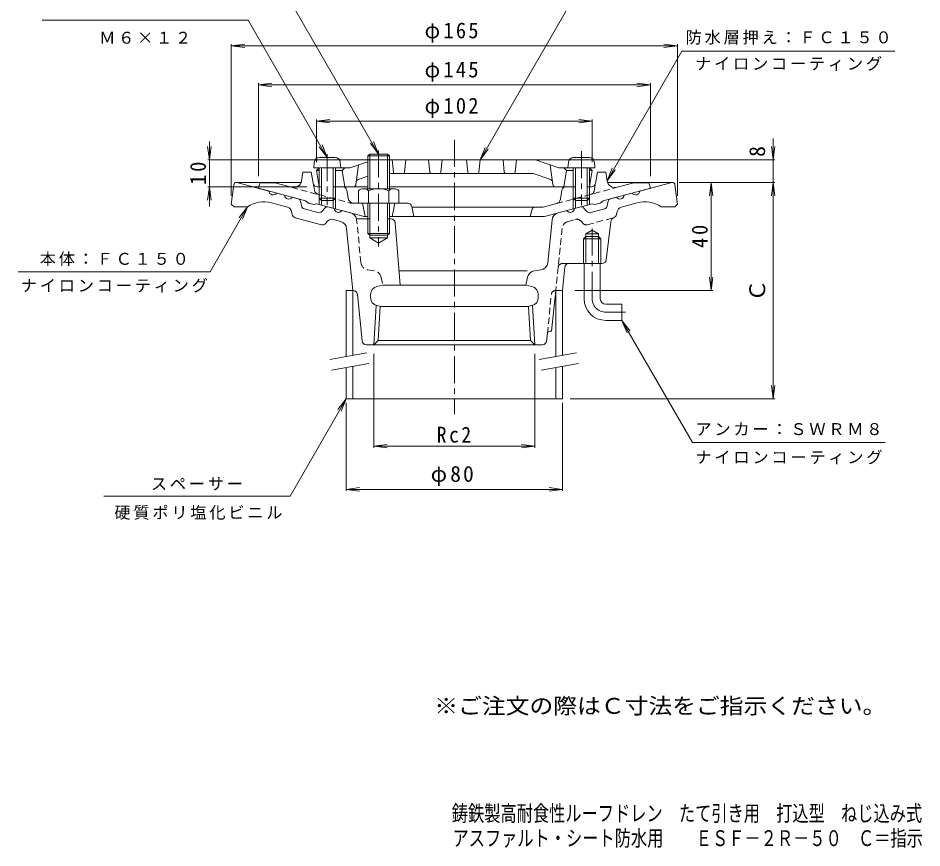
# Model space of a CAD drawing. Units: millimetres, scale not verified. Extents: x -186 to 148, y -231 to 258.
# Drawn here: x -186 to 148.3, y -230.5 to 76.3 of the extents above; entities that cross this region are included whole.
import ezdxf
from ezdxf.enums import TextEntityAlignment as Align

# ---------------------------------------------------------------- set-up
doc = ezdxf.new("R2010")
doc.units = ezdxf.units.MM
doc.header["$LTSCALE"] = 2
doc.linetypes.add('CHAIN1', pattern=[8, 5, -1, 1, -1])
doc.linetypes.add('DASHED1', pattern=[1.8, 1.2, -0.6])
for name, color, linetype, lineweight in [('0-0', 3, 'Continuous', 9), ('0-1', 2, 'Continuous', 9), ('0-2', 6, 'Continuous', 5), ('0-3', 4, 'Continuous', 9), ('0-4', 7, 'Continuous', 9), ('0-5', 7, 'Continuous', 9), ('0-A', 4, 'Continuous', 9)]:
    doc.layers.add(name, color=color, linetype=linetype, lineweight=lineweight)
doc.layers.add('F-4', color=2, linetype='Continuous')
doc.layers.add('F-5', color=2, linetype='Continuous')
doc.styles.add('ＭＳ ゴシック', font='')
doc.styles.get('ＭＳ ゴシック').set_extended_font_data('MS Gothic')

msp = doc.modelspace()

# ---------------------------------------------------------------- linework, layer by layer
at = {"layer": '0-0', "linetype": 'CHAIN1'}
for p, q in [((-24.656, 31.315), (-24.656, -70.179)), ((26.344, -27.491), (26.344, -1.491)), ((31.344, -32.491), (38.707, -32.491))]:
    msp.add_line(p, q, dxfattribs=at)
at = {"layer": '0-0'}
for p, q in [((-106.265, 14.633), (-107.156, 7.509)), ((-105.273, 15.509), (-81.244, 15.509)), ((-105.156, 15.509), (-93.3, 12.332)), ((55.961, 15.509), (32.101, 15.509)), ((55.844, 15.509), (43.989, 12.332)), ((56.954, 14.633), (57.844, 7.509)), ((-90.403, 11.556), (-87.505, 10.779)), ((41.091, 11.556), (38.193, 10.779)), ((-106.156, 6.509), (-107.156, 7.509)), ((-86.326, 6.322), (-92.297, 7.922)), ((-82.306, 9.386), (-84.607, 10.003)), ((-81.585, 8.621), (-81.223, 6.849)), ((32.273, 8.621), (31.911, 6.849)), ((32.994, 9.386), (35.295, 10.003)), ((37.014, 6.322), (42.985, 7.922)), ((56.844, 6.509), (57.844, 7.509)), ((-106.156, 6.509), (-101.156, 6.509)), ((-84.646, 3.625), (-84.884, 4.792)), ((-80.141, 5.7), (-75.171, 4.369)), ((-72.46, 6.176), (-73.66, 4.822)), ((-71.453, 6.478), (-69.152, 5.862)), ((-63.003, 4.214), (-66.254, 5.085)), ((13.692, 4.214), (16.942, 5.085)), ((22.141, 6.478), (19.84, 5.862)), ((23.148, 6.176), (24.348, 4.822)), ((30.829, 5.7), (25.859, 4.369)), ((35.334, 3.625), (35.573, 4.792)), ((56.844, 6.509), (51.844, 6.509)), ((-73.818, -0.135), (-83.565, 2.476)), ((-72.308, 0.319), (-71.517, 1.21)), ((-66.706, 1.065), (-69.503, 1.815)), ((-55.979, 2.009), (-60.861, 2.009)), ((-48.038, 2.009), (-49.332, 2.009)), ((-46.543, 0.631), (-44.656, -22.491)), ((9.891, -14.164), (11.483, 1.618)), ((31.502, -13.169), (33.187, 0.917)), ((-64.498, -1.531), (-62.181, -24.491)), ((23.984, -3.491), (26.344, -2.129)), ((-55.979, -4.991), (-55.979, -3.991)), ((-55.979, -4.991), (-52.656, -6.91)), ((-49.332, -4.991), (-49.332, -3.991)), ((23.169, -5.291), (23.984, -4.491)), ((23.169, -5.291), (29.519, -5.291)), ((23.169, -14.491), (23.169, -5.291)), ((23.984, -14.491), (23.984, -3.491)), ((23.984, -4.491), (28.704, -4.491)), ((28.704, -14.491), (28.704, -3.491)), ((28.704, -4.491), (29.519, -5.291)), ((29.519, -14.491), (29.519, -5.291)), ((16.217, -15.841), (15.344, -24.491)), ((17.709, -14.491), (30.013, -14.491)), ((23.344, -27.491), (23.344, -14.491)), ((29.344, -27.491), (29.344, -14.491)), ((2.289, -17.152), (-45.092, -17.152)), ((2.43, -19.564), (1.844, -22.491)), ((4.936, -17.184), (7.342, -16.831)), ((-53.307, -22.969), (-51.156, -22.491)), ((-51.156, -22.491), (1.844, -22.491)), ((3.995, -22.969), (1.844, -22.491)), ((-58.792, -43.142), (-60.538, -25.841)), ((-55.656, -27.085), (-55.656, -25.898)), ((6.344, -27.085), (6.344, -25.898)), ((12.844, -24.491), (11.331, -39.491)), ((-53.307, -30.013), (-52.722, -30.143)), ((3.995, -30.013), (3.41, -30.143)), ((31.344, -29.491), (37.344, -29.491)), ((37.344, -29.491), (37.344, -35.491)), ((2.791, -30.395), (-52.103, -30.395)), ((2.791, -30.395), (3.574, -42.913)), ((31.344, -35.491), (37.344, -35.491)), ((10.753, -39.491), (11.331, -39.491)), ((9.758, -40.391), (9.48, -43.142)), ((-57.3, -44.491), (7.988, -44.491))]:
    msp.add_line(p, q, dxfattribs=at)
at = {"layer": '0-0', "linetype": 'DASHED1'}
for p, q in [((-59.203, -14.164), (-60.795, 1.618)), ((17.394, 1.065), (20.192, 1.815)), ((22.996, 0.319), (22.205, 1.21)), ((24.506, -0.135), (34.253, 2.476)), ((15.186, -1.531), (12.869, -24.491)), ((15.235, -14.491), (17.709, -14.491)), ((-54.247, -17.184), (-56.654, -16.831)), ((-51.741, -19.564), (-51.156, -22.491)), ((9.758, -40.391), (11.226, -25.841)), ((12.718, -24.491), (12.844, -24.491))]:
    msp.add_line(p, q, dxfattribs=at)
at = {"layer": '0-0'}
for points in [[(23.984, -3.491), (28.704, -3.491), (26.344, -2.129)], [(-55.979, -4.991), (-49.332, -4.991), (-52.656, -6.91)], [(-53.554, -29.947), (-54.463, -44.491), (-52.885, -42.913)], [(4.242, -29.947), (5.151, -44.491), (3.574, -42.913)], [(-52.103, -30.395), (-52.885, -42.913), (3.574, -42.913)]]:
    msp.add_lwpolyline(points, dxfattribs=at)
for centre, radius, start, end in [((-105.273, 14.509), 1, 90, 172.87573), ((55.961, 14.509), 1, 7.12427, 90), ((-91.69, 12.548), 1.625, 187.62059, 322.3797), ((-85.894, 10.995), 1.625, 187.62059, 322.37891), ((36.582, 10.995), 1.625, 217.62109, 352.37959), ((42.378, 12.548), 1.625, 217.6203, 352.37941), ((-95.144, -2.703), 11, 74.99973, 123.12943), ((-82.565, 8.42), 1, 11.56642, 75.00078), ((-79.753, 7.149), 1.5, 191.5649, 254.99991), ((30.441, 7.149), 1.5, 285.00009, 348.4351), ((33.253, 8.42), 1, 104.99922, 168.43358), ((45.832, -2.703), 11, 56.87057, 105.00027), ((-86.844, 4.391), 2, 11.56496, 74.99948), ((-83.176, 3.925), 1.5, 191.5649, 254.99991), ((-74.782, 5.817), 1.5, 254.99991, 318.43558), ((-71.712, 5.512), 1, 75.00023, 138.43498), ((-67.541, 6.077), 1.625, 187.62059, 322.37891), ((-63.78, 1.316), 3, 13.34698, 74.99991), ((14.468, 1.316), 3, 105.00009, 174.23933), ((18.23, 6.077), 1.625, 217.62109, 352.37941), ((22.4, 5.512), 1, 41.56502, 104.99977), ((25.471, 5.817), 1.5, 221.56442, 285.00009), ((33.864, 3.925), 1.5, 285.00009, 348.4351), ((37.532, 4.391), 2, 105.00052, 168.43504), ((-73.43, 1.314), 1.5, 255.00128, 318.43451), ((-70.021, -0.117), 2, 75.0005, 138.43356), ((-67.482, -1.833), 3, 5.76067, 74.99991), ((-48.038, 0.509), 1.5, 4.66663, 90), ((35.172, 0.679), 2, 111.94753, 173.18095), ((30.013, -12.991), 1.5, 270, 353.18079), ((6.906, -13.863), 3, 278.35155, 354.23933), ((17.709, -15.991), 1.5, 90, 174.23933), ((5.371, -20.152), 3, 98.35091, 168.68979), ((-52.656, -25.898), 3, 102.52881, 180), ((3.344, -25.898), 3, 0, 77.47119), ((-62.03, -25.991), 1.5, 5.76138, 90), ((-52.656, -27.085), 3, 180, 257.47119), ((3.344, -27.085), 3, 282.52881, 0), ((31.344, -27.491), 8, 180, 270), ((31.344, -27.491), 2, 180, 270), ((-53.156, -32.095), 2, 58.23012, 77.47154), ((3.844, -32.095), 2, 102.52846, 121.76988), ((10.753, -40.491), 1, 90, 174.23982), ((-57.3, -42.991), 1.5, 185.76138, 270), ((7.988, -42.991), 1.5, 270, 354.23862)]:
    msp.add_arc(centre, radius, start, end, dxfattribs=at)
at = {"layer": '0-0', "linetype": 'DASHED1'}
for centre, radius, start, end in [((-63.78, 1.316), 3, 5.76067, 13.34698), ((18.171, -1.833), 3, 105.00009, 174.23933), ((20.709, -0.117), 2, 41.56644, 104.9995), ((24.118, 1.314), 1.5, 221.56549, 284.99872), ((-56.218, -13.863), 3, 185.76067, 261.64845), ((15.235, -15.991), 1.5, 90, 174.23862), ((-54.683, -20.152), 3, 11.31021, 81.64909), ((12.718, -25.991), 1.5, 90, 174.23862)]:
    msp.add_arc(centre, radius, start, end, dxfattribs=at)
at = {"layer": '0-0', "linetype": 'CHAIN1'}
msp.add_arc((31.344, -27.491), 5, 180, 270, dxfattribs=at)
at = {"layer": '0-1', "color": 4, "linetype": 'CHAIN1'}
msp.add_line((-52.656, 27.334), (-52.656, -8.217), dxfattribs=at)
at = {"layer": '0-1', "color": 4}
for p, q in [((-55.98, 26.009), (-56.656, 25.333)), ((-56.656, 25.333), (-48.656, 25.333)), ((-56.656, 25.333), (-56.656, 13.165)), ((-55.98, 26.009), (-49.332, 26.009)), ((-55.98, 26.009), (-55.98, 13.165)), ((-48.656, 25.333), (-49.332, 26.009)), ((-49.332, 26.009), (-49.332, 13.165)), ((-48.656, 25.333), (-48.656, 13.165)), ((-60.156, 12.444), (-60.156, 7.865)), ((-58.28, 13.165), (-47.032, 13.165)), ((-56.403, 12.444), (-56.403, 7.865)), ((-48.909, 12.444), (-48.909, 7.865)), ((-45.156, 12.444), (-45.156, 7.865)), ((-60.156, 7.865), (-45.156, 7.865)), ((-56.656, 7.865), (-56.656, -3.315)), ((-55.98, 7.865), (-55.98, -3.991)), ((-49.332, 7.865), (-49.332, -3.991)), ((-48.656, 7.865), (-48.656, -3.315))]:
    msp.add_line(p, q, dxfattribs=at)
at = {"layer": '0-1'}
for p, q in [((-81.149, 16.146), (-80.656, 19.365)), ((-77.656, 19.365), (-80.656, 19.365)), ((-76.388, 12.599), (-77.656, 19.365)), ((27.543, 15.089), (28.344, 19.365)), ((28.344, 19.365), (31.344, 19.365)), ((31.837, 16.146), (31.344, 19.365)), ((-97.156, 13.365), (-96.656, 15.365)), ((-91.097, 15.365), (-96.656, 15.365)), ((-84.891, 13.702), (-91.097, 15.365)), ((-75.38, 13.865), (-73.786, 13.865)), ((-69.526, 13.865), (-65.921, 13.865)), ((20.214, 13.865), (16.609, 13.865)), ((26.068, 13.865), (24.474, 13.865)), ((35.579, 13.702), (41.785, 15.365)), ((41.785, 15.365), (47.344, 15.365)), ((47.844, 13.365), (47.344, 15.365)), ((-74.656, 11.578), (-74.656, 7.337)), ((-68.656, 11.578), (-68.656, 5.729)), ((-64.443, 12.618), (-63.915, 9.528)), ((15.131, 12.618), (14.56, 9.276)), ((19.344, 11.578), (19.344, 5.729)), ((25.344, 11.578), (25.344, 7.337)), ((-76.656, 7.355), (-75.656, 7.604)), ((-57.969, 2.865), (-75.656, 7.604)), ((-73.786, 8.865), (-73.786, 7.069)), ((-69.526, 8.865), (-69.526, 5.997)), ((-41.886, 7.865), (-61.943, 7.865)), ((-58.656, 7.865), (-57.656, 2.865)), ((-46.656, 7.865), (-47.656, 2.865)), ((13.106, 7.681), (8.196, 6.365)), ((8.657, 2.865), (26.344, 7.604)), ((20.214, 8.865), (20.214, 5.962)), ((24.474, 8.865), (24.474, 7.103)), ((27.344, 7.355), (26.344, 7.604)), ((-40.415, 6.659), (-39.656, 2.865)), ((8.196, 6.365), (-40.356, 6.365)), ((4.137, 5.64), (3.344, 2.865)), ((-56.656, 2.865), (-57.969, 2.865)), ((-48.656, 2.865), (8.657, 2.865))]:
    msp.add_line(p, q, dxfattribs=at)
at = {"layer": '0-1', "linetype": 'DASHED1'}
for p, q in [((-84.891, 13.702), (-63.106, 7.865)), ((13.106, 7.681), (35.579, 13.702)), ((27.018, 12.29), (27.543, 15.089)), ((-61.943, 7.865), (-63.106, 7.865))]:
    msp.add_line(p, q, dxfattribs=at)
at = {"layer": '0-1'}
for points in [[(-76.656, 7.355), (-78.656, 7.891), (-79.656, 8.676), (-97.156, 13.365)], [(27.344, 7.355), (29.344, 7.891), (30.344, 8.676), (47.844, 13.365)]]:
    msp.add_lwpolyline(points, dxfattribs=at)
at = {"layer": '0-1', "color": 4}
msp.add_lwpolyline([(-48.656, -3.315), (-56.656, -3.315), (-55.98, -3.991), (-49.332, -3.991)], close=True, dxfattribs=at)
at = {"layer": '0-1'}
for centre, radius, start, end in [((-84.114, 16.6), 3, 254.99973, 351.29286), ((-75.38, 15.365), 1.5, 190.61565, 270), ((-65.921, 12.365), 1.5, 9.69667, 90), ((16.609, 12.365), 1.5, 90, 170.30333), ((26.068, 15.365), 1.5, 270, 349.38435), ((34.802, 16.6), 3, 188.70714, 285.00027), ((-74.422, 12.968), 2, 190.61488, 254.99998), ((-61.943, 9.865), 2, 189.69554, 270), ((-41.886, 6.365), 1.5, 11.31021, 90), ((12.588, 9.613), 2, 285.00002, 350.3044), ((5.098, 5.365), 1, 90, 164.05402)]:
    msp.add_arc(centre, radius, start, end, dxfattribs=at)
at = {"layer": '0-1', "color": 4}
for centre, radius, start, end in [((-58.28, 10.365), 2.8, 47.92557, 132.07463), ((-52.656, 3.076), 10.089, 68.19786, 111.80214), ((-47.032, 10.365), 2.8, 47.92572, 132.07428)]:
    msp.add_arc(centre, radius, start, end, dxfattribs=at)
at = {"layer": '0-1', "linetype": 'DASHED1'}
msp.add_arc((25.544, 12.566), 1.5, 285.00009, 349.38461, dxfattribs=at)
at = {"layer": '0-2'}
for p, q in [((5.344, 23.865), (-48.656, 23.865)), ((-47.201, 19.316), (-47.656, 23.865)), ((-43.111, 19.316), (-42.656, 23.865)), ((-34.156, 23.865), (-33.701, 19.316)), ((-29.156, 23.865), (-29.611, 19.316)), ((-20.156, 23.865), (-19.701, 19.316)), ((-15.156, 23.865), (-15.611, 19.316)), ((-6.201, 19.316), (-6.656, 23.865)), ((-2.111, 19.316), (-1.656, 23.865)), ((5.344, 23.865), (13.969, 20.865)), ((-74.656, 20.865), (-75.656, 19.865)), ((-66.656, 20.865), (-63.281, 20.865)), ((-56.656, 23.17), (-63.281, 20.865)), ((-61.047, 14.743), (-60.156, 21.952)), ((11.736, 14.743), (10.844, 21.952)), ((17.344, 20.865), (13.969, 20.865)), ((25.344, 20.865), (26.344, 19.865)), ((-74.795, 14.701), (-75.656, 19.865)), ((-75.656, 19.865), (-74.656, 19.865)), ((-68.656, 19.865), (-66.156, 19.865)), ((-60.288, 16.612), (-56.656, 17.876)), ((-48.656, 18.865), (4.499, 18.865)), ((10.976, 16.612), (4.499, 18.865)), ((19.344, 19.865), (16.844, 19.865)), ((26.344, 19.865), (25.344, 19.865)), ((25.483, 14.701), (26.344, 19.865)), ((-56.656, 13.865), (-68.656, 13.865)), ((19.344, 13.865), (-48.656, 13.865))]:
    msp.add_line(p, q, dxfattribs=at)
for points in [[(-65.156, 20.865), (-66.156, 19.865), (-65.156, 13.865)], [(15.844, 20.865), (16.844, 19.865), (15.844, 13.865)]]:
    msp.add_lwpolyline(points, dxfattribs=at)
for centre, radius, start, end in [((-46.703, 19.365), 0.5, 185.71199, 270), ((-43.608, 19.365), 0.5, 270, 354.28801), ((-33.203, 19.365), 0.5, 185.71199, 270), ((-30.108, 19.365), 0.5, 270, 354.28801), ((-19.203, 19.365), 0.5, 185.71199, 270), ((-16.108, 19.365), 0.5, 270, 354.28801), ((-5.703, 19.365), 0.5, 185.71199, 270), ((-2.608, 19.365), 0.5, 270, 354.28801), ((-73.809, 14.865), 1, 189.46085, 212.10219), ((-62.04, 14.865), 1, 270, 352.95245), ((-59.96, 15.668), 1, 109.17839, 157.96663), ((10.648, 15.668), 1, 22.03337, 70.82161), ((12.728, 14.865), 1, 187.04755, 270), ((24.497, 14.865), 1, 327.90004, 350.53915)]:
    msp.add_arc(centre, radius, start, end, dxfattribs=at)
at = {"layer": '0-3'}
for p, q in [((-64.656, -24.491), (-64.656, -48.878)), ((-64.656, -24.491), (-62.156, -24.491)), ((-62.156, -24.491), (-62.156, -48.438)), ((12.844, -24.491), (12.844, -48.878)), ((12.844, -24.491), (15.344, -24.491)), ((15.344, -24.491), (15.344, -48.438)), ((-62.156, -52.499), (-62.156, -64.491)), ((12.844, -52.94), (12.844, -64.491)), ((15.344, -52.499), (15.344, -64.491))]:
    msp.add_line(p, q, dxfattribs=at)
at = {"layer": '0-3', "color": 7}
for p, q in [((-70.769, -49.956), (-56.982, -47.525)), ((6.731, -49.956), (20.518, -47.525)), ((-70.075, -53.896), (-56.288, -51.465)), ((7.425, -53.896), (21.212, -51.465))]:
    msp.add_line(p, q, dxfattribs=at)
at = {"layer": '0-3'}
msp.add_lwpolyline([(-64.656, -52.94), (-64.656, -64.491), (15.344, -64.491)], dxfattribs=at)
at = {"layer": '0-4'}
for p, q in [((-107.156, 66.012), (-102.199, 66.665)), ((-107.156, 66.612), (-107.156, 10.589)), ((-107.156, 66.012), (-102.199, 65.36)), ((-107.156, 66.012), (57.844, 66.012)), ((57.844, 66.012), (52.887, 66.665)), ((57.844, 66.012), (52.887, 65.36)), ((57.844, 66.612), (57.844, 10.589)), ((-97.156, 51.543), (-92.199, 52.196)), ((-97.156, 52.196), (-97.156, 17.867)), ((-97.156, 51.543), (47.844, 51.543)), ((-97.156, 51.543), (-92.199, 50.89)), ((47.844, 51.543), (42.887, 52.196)), ((47.844, 51.543), (42.887, 50.89)), ((47.844, 52.196), (47.844, 17.867)), ((-75.656, 38.187), (-70.699, 38.839)), ((-75.656, 38.787), (-75.656, 23.023)), ((-75.656, 38.187), (26.344, 38.187)), ((-75.656, 38.187), (-70.699, 37.534)), ((26.344, 38.187), (21.387, 38.839)), ((26.344, 38.187), (21.387, 37.534)), ((26.344, 38.787), (26.344, 23.023)), ((-115.281, 30.694), (-115.281, 6.602)), ((93.293, 15.509), (93.293, 31.707)), ((-115.281, 23.865), (-115.934, 28.823)), ((-115.281, 23.865), (-114.629, 28.823)), ((93.293, 23.865), (92.641, 28.823)), ((93.293, 23.865), (93.946, 28.823)), ((-115.881, 23.865), (-42.656, 23.865)), ((93.893, 23.865), (-6.656, 23.865)), ((-115.281, 13.865), (-115.934, 8.908)), ((-115.881, 13.865), (-79.242, 13.865)), ((-115.281, 13.865), (-114.629, 8.908)), ((93.893, 15.509), (58.48, 15.509)), ((70.319, 15.509), (69.667, 10.552)), ((70.319, -24.491), (70.319, 15.509)), ((70.319, 15.509), (70.972, 10.552)), ((93.293, 15.509), (92.641, 10.552)), ((93.293, -64.491), (93.293, 15.509)), ((93.293, 15.509), (93.946, 10.552)), ((70.319, -24.491), (69.667, -19.534)), ((70.319, -24.491), (70.972, -19.534)), ((70.919, -24.491), (19.929, -24.491)), ((-54.463, -82.577), (-54.463, -47.924)), ((5.151, -82.577), (5.151, -47.924)), ((93.293, -64.491), (92.641, -59.534)), ((93.293, -64.491), (93.946, -59.534)), ((-64.656, -98.567), (-64.656, -65.987)), ((15.344, -98.567), (15.344, -65.987)), ((93.893, -64.491), (18.15, -64.491)), ((-54.463, -81.977), (-49.506, -81.324)), ((-54.463, -81.977), (5.151, -81.977)), ((-54.463, -81.977), (-49.506, -82.63)), ((5.151, -81.977), (0.194, -81.324)), ((5.151, -81.977), (0.194, -82.63)), ((-64.656, -97.967), (-59.699, -97.315)), ((-64.656, -97.967), (15.344, -97.967)), ((-64.656, -97.967), (-59.699, -98.62)), ((15.344, -97.967), (10.387, -97.315)), ((15.344, -97.967), (10.387, -98.62))]:
    msp.add_line(p, q, dxfattribs=at)
at = {"layer": '0-5'}
for p, q in [((-177.181, 75.445), (-100.916, 75.445)), ((-71.656, 24.765), (-100.916, 75.445)), ((-52.656, 26.009), (-54.569, 30.628)), ((-71.656, 24.765), (-74.7, 28.732)), ((-71.656, 24.765), (-73.569, 29.385)), ((-52.656, 26.009), (-55.7, 29.976)), ((-15.156, 23.865), (-13.242, 28.485)), ((-15.156, 23.865), (-12.112, 27.832)), ((31.837, 16.146), (33.75, 20.765)), ((31.837, 16.146), (34.881, 20.113)), ((-101.156, 6.509), (-115.012, -17.491)), ((-101.156, 6.509), (-104.2, 2.542)), ((-101.156, 6.509), (-103.069, 1.89)), ((-186.036, -17.491), (-115.012, -17.491)), ((37.344, -35.491), (40.388, -39.458)), ((37.344, -35.491), (39.257, -40.11)), ((37.344, -35.491), (63.401, -80.623)), ((-64.656, -64.491), (-85.441, -100.491)), ((-64.656, -64.491), (-67.7, -68.458)), ((-64.656, -64.491), (-66.569, -69.11)), ((134.664, -80.623), (63.401, -80.623)), ((-85.441, -100.491), (-154.254, -100.491))]:
    msp.add_line(p, q, dxfattribs=at)
for points in [[(-15.156, 23.865), (31.991, 105.526), (117.325, 105.526)], [(-52.656, 26.009), (-97.479, 103.644), (-166.341, 103.644)], [(31.837, 16.146), (59.518, 64.092), (138.271, 64.092)]]:
    msp.add_lwpolyline(points, dxfattribs=at)
at = {"layer": '0-A', "linetype": 'CHAIN1'}
for p, q in [((22.344, 27.098), (22.344, 7.124)), ((-71.656, 26.007), (-71.656, 7.197))]:
    msp.add_line(p, q, dxfattribs=at)
at = {"layer": '0-A'}
for p, q in [((-68.83, 24.765), (-74.482, 24.765)), ((19.518, 24.765), (25.17, 24.765)), ((-76.474, 22.94), (-76.656, 20.865)), ((-66.656, 20.865), (-76.656, 20.865)), ((-74.656, 20.865), (-74.656, 9.735)), ((-73.786, 20.865), (-73.786, 8.865)), ((-69.526, 20.865), (-69.526, 8.865)), ((-68.656, 20.865), (-68.656, 9.735)), ((-66.837, 22.94), (-66.656, 20.865)), ((17.525, 22.94), (17.344, 20.865)), ((17.344, 20.865), (27.344, 20.865)), ((19.344, 20.865), (19.344, 9.735)), ((20.214, 20.865), (20.214, 8.865)), ((24.474, 20.865), (24.474, 8.865)), ((25.344, 20.865), (25.344, 9.735)), ((27.162, 22.94), (27.344, 20.865)), ((-73.786, 8.865), (-74.656, 9.735)), ((-68.656, 9.735), (-74.656, 9.735)), ((-69.526, 8.865), (-73.786, 8.865)), ((-69.526, 8.865), (-68.656, 9.735)), ((20.214, 8.865), (19.344, 9.735)), ((19.344, 9.735), (25.344, 9.735)), ((20.214, 8.865), (24.474, 8.865)), ((24.474, 8.865), (25.344, 9.735))]:
    msp.add_line(p, q, dxfattribs=at)
for centre, start, end in [((-74.482, 22.765), 90, 174.99998), ((-68.83, 22.765), 5.00002, 90), ((19.518, 22.765), 90, 174.99998), ((25.17, 22.765), 5.00002, 90)]:
    msp.add_arc(centre, 2, start, end, dxfattribs=at)

# ---------------------------------------------------------------- texts
at = {"layer": '0-4', "color": 2, "style": 'ＭＳ ゴシック'}
for s, p in [('8', (92.047, 24.969)), ('Ｃ', (92.093, -28.491))]:
    msp.add_text(s, height=5.865, rotation=90, dxfattribs=at).set_placement(p, align=Align.BOTTOM_LEFT)
at = {"layer": '0-4', "color": 2, "char_height": 5.865, "attachment_point": 7, "style": 'ＭＳ ゴシック'}
for s, insert in [('\\T1.21;\\W0.95;φ165', (-35.656, 67.212)), ('\\T1.21;\\W0.95;φ145', (-35.656, 52.743)), ('\\T1.21;\\W0.95;φ102', (-35.656, 39.387)), ('\\T1.27;\\W0.9;Rc2', (-31.156, -80.777)), ('\\T1.19;φ80', (-33.406, -96.767))]:
    msp.add_mtext(s, dxfattribs=dict(at, insert=insert))
at = {"layer": '0-4', "color": 2, "char_height": 5.865, "attachment_point": 7, "rotation": 90, "style": 'ＭＳ ゴシック'}
for s, insert in [('\\T1.27;\\W0.95;10', (-116.481, 14.615)), ('\\T1.27;\\W0.95;40', (69.119, -8.741))]:
    msp.add_mtext(s, dxfattribs=dict(at, insert=insert))
at = {"layer": '0-5', "char_height": 4.399, "attachment_point": 7, "style": 'ＭＳ ゴシック'}
for s, insert in [('\\T1.17;Ｍ６×１２', (-156.048, 66.742)), ('\\T1.17;防水層押え：ＦＣ１５０', (60.895, 66.468)), ('\\T1.17;ナイロンコーティング', (64.395, 56.758)), ('\\T1.17;本体：ＦＣ１５０', (-178.024, -15.42)), ('\\T1.17;ナイロンコーティング', (-185.024, -25.279)), ('\\T1.17;アンカー：ＳＷＲＭ８', (64.533, -78.111)), ('\\T1.17;ナイロンコーティング', (64.533, -88.779)), ('\\T1.17;スペーサー', (-136.909, -98.397)), ('\\T1.17;硬質ポリ塩化ビニル', (-150.407, -109.235))]:
    msp.add_mtext(s, dxfattribs=dict(at, insert=insert))
at = {"layer": 'F-4', "style": 'ＭＳ ゴシック', "width": 0.75}
for s, p in [('鋳鉄製高耐食性ルーフドレン\u3000たて引き用\u3000打込型\u3000ねじ込み式', (-25.603, -222.444)), ('アスファルト・シート防水用\u3000\u3000ＥＳＦ－２Ｒ－５０\u3000Ｃ＝指示', (-25.339, -231.622))]:
    msp.add_text(s, height=5.865, dxfattribs=at).set_placement(p, align=Align.BOTTOM_LEFT)
at = {"layer": 'F-5', "style": 'ＭＳ ゴシック', "width": 1.1}
msp.add_text('※ご注文の際はＣ寸法をご指示ください。', height=5.865, dxfattribs=at).set_placement((-32.074, -182.72), align=Align.BOTTOM_LEFT)

doc.saveas('drawing.dxf')
